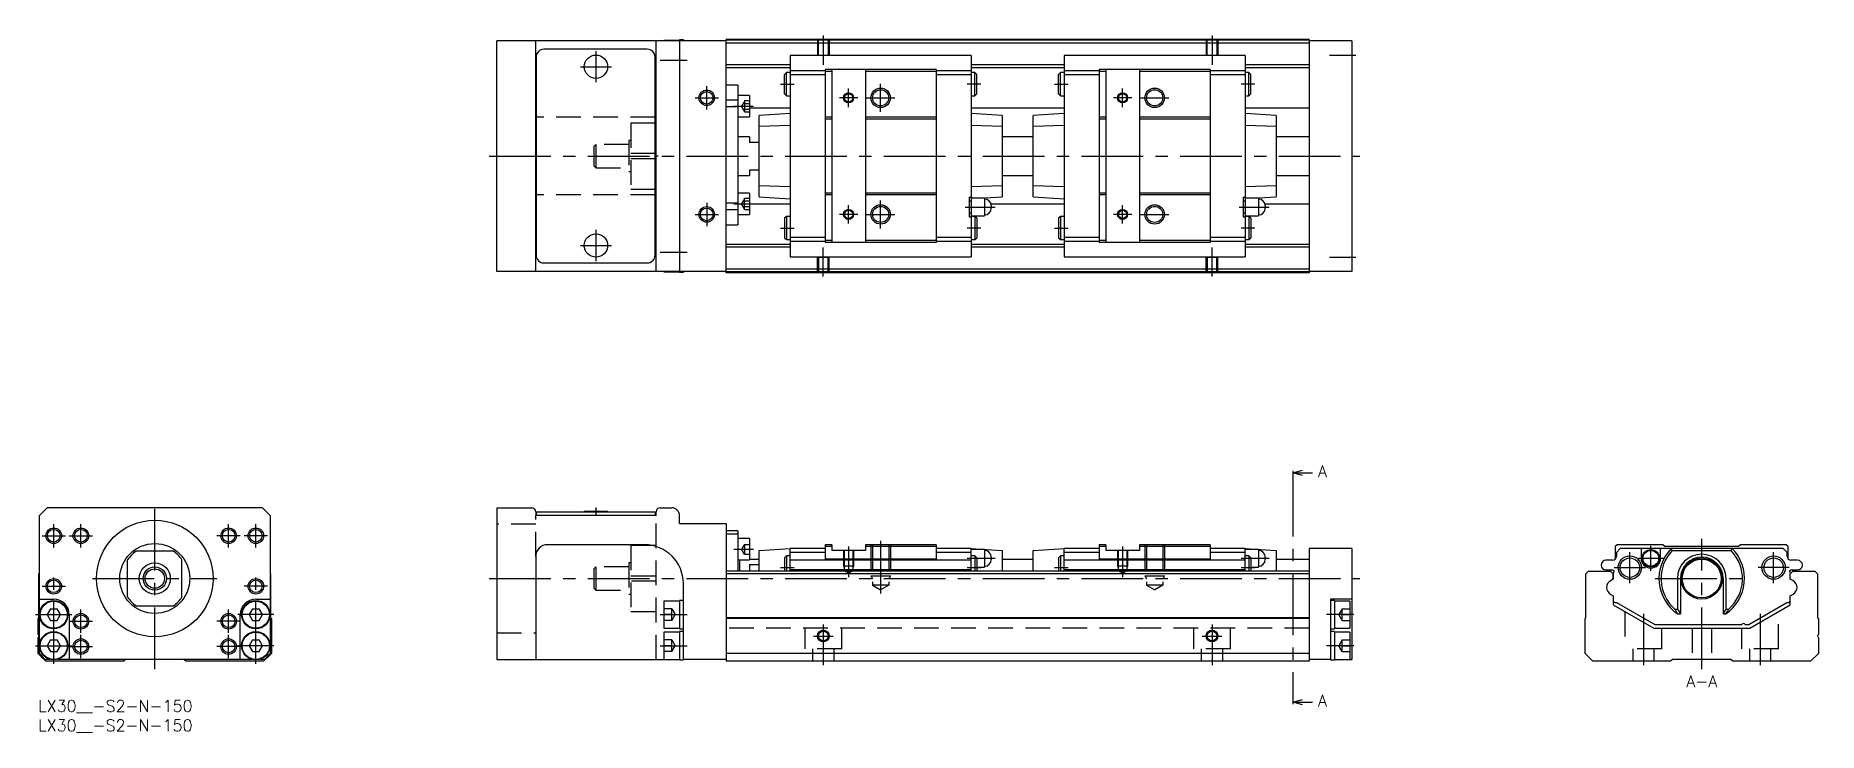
# Model space of a CAD drawing. Extents: x -1 to 458, y -8 to 171.
import ezdxf

# ---------------------------------------------------------------- set-up
doc = ezdxf.new("R2010")
doc.units = 0
doc.header["$LTSCALE"] = 0.5
doc.linetypes.add('CENTER', pattern=[50.8, 31.75, -6.35, 6.35, -6.35])
doc.linetypes.add('DASHED', pattern=[19.05, 12.7, -6.35])
for name, color, linetype in [('MSM_CENTER', 1, 'CENTER'), ('MSM_CONTINUOUS', 7, 'CONTINUOUS'), ('MSM_DASHED', 4, 'DASHED'), ('MSM_NARROW', 5, 'CONTINUOUS'), ('MSM_PART_NUMBER', 7, 'CONTINUOUS')]:
    doc.layers.add(name, color=color, linetype=linetype)
doc.styles.get("Standard").update_dxf_attribs({"font": 'txt.shx', "height": 3, "bigfont": 'bigfont.shx'})

msp = doc.modelspace()

# ---------------------------------------------------------------- linework, layer by layer
at = {"layer": 'MSM_CENTER'}
for p, q in [((202, 171), (202, 163.49)), ((302, 171), (302, 163.49)), ((143.5, 167), (143.5, 159)), ((332.25, 166), (339, 166)), ((139.5, 163), (147.5, 163)), ((160, 164.7), (167, 164.7)), ((172, 152), (172, 158)), ((191, 158.5), (194.5, 158.5)), ((208.5, 152.63), (208.5, 157.36)), ((216.75, 151.37), (216.75, 158.62)), ((242.5, 158.5), (239, 158.5)), ((261.5, 158.5), (265, 158.5)), ((279, 152.63), (279, 157.36)), ((313, 158.5), (309.5, 158.5)), ((169, 155), (175, 155)), ((179, 152.83), (184, 152.83)), ((210.86, 155), (206.14, 155)), ((213.12, 155), (220.38, 155)), ((281.36, 155), (276.64, 155)), ((283.62, 155), (290.88, 155)), ((116, 140), (340, 140)), ((216.75, 121.37), (216.75, 128.62)), ((169, 125), (175, 125)), ((172, 128), (172, 122)), ((179, 127.72), (184, 127.72)), ((210.86, 125), (206.14, 125)), ((208.5, 122.63), (208.5, 127.36)), ((213.12, 125), (220.38, 125)), ((238.5, 126.9), (246.2, 126.9)), ((281.36, 125), (276.64, 125)), ((279, 122.63), (279, 127.36)), ((283.62, 125), (290.88, 125)), ((309, 126.9), (316.7, 126.9)), ((143.5, 121), (143.5, 113)), ((191, 121.5), (194.5, 121.5)), ((242.5, 121.5), (239, 121.5)), ((261.5, 121.5), (265, 121.5)), ((313, 121.5), (309.5, 121.5)), ((139.5, 117), (147.5, 117)), ((160, 115.3), (167, 115.3)), ((202, 109), (202, 116.51)), ((302, 109), (302, 116.51)), ((332.25, 114), (339, 114)), ((322.82, 58), (322.82, 0)), ((30, 8), (30, 51.5)), ((143.5, 49.6), (143.5, 47.5)), ((1, 42.3), (7, 42.3)), ((4, 39.3), (4, 45.3)), ((8, 42.3), (14, 42.3)), ((11, 39.3), (11, 45.3)), ((52, 42.3), (46, 42.3)), ((49, 39.3), (49, 45.3)), ((59, 42.3), (53, 42.3)), ((56, 39.3), (56, 45.3)), ((428, 8), (428, 41.5)), ((179, 38.83), (184, 38.83)), ((208.5, 39.5), (208.5, 31.69)), ((216.75, 41), (216.75, 27.41)), ((279, 39.5), (279, 31.69)), ((409.5, 30.1), (409.5, 38.1)), ((414.9, 33.25), (414.9, 39.75)), ((446.5, 30.1), (446.5, 38.1)), ((4, 9.35), (4, 32.3)), ((56, 9.35), (56, 32.3)), ((191, 34.1), (194.5, 34.1)), ((239, 36.5), (246.2, 36.5)), ((239, 34.1), (242.5, 34.1)), ((261.5, 34.1), (265, 34.1)), ((309.5, 36.5), (316.7, 36.5)), ((309.5, 34.1), (313, 34.1)), ((405.5, 34.1), (413.5, 34.1)), ((411.65, 36.5), (418.15, 36.5)), ((450.5, 34.1), (442.5, 34.1)), ((1, 29.3), (7, 29.3)), ((14, 31.3), (46, 31.3)), ((59, 29.3), (53, 29.3)), ((116, 31.3), (340, 31.3)), ((416, 31.3), (440, 31.3)), ((11, 17.3), (11, 23.3)), ((49, 17.3), (49, 23.3)), ((-0.65, 22), (8.65, 22)), ((8, 20.3), (14, 20.3)), ((52, 20.3), (46, 20.3)), ((60.65, 22), (51.35, 22)), ((160, 22), (167, 22)), ((202, 19.5), (202, 9)), ((302, 19.5), (302, 9)), ((338.5, 22), (331.5, 22)), ((413, 22.18), (413, 9)), ((443, 22.18), (443, 9)), ((-0.65, 14), (8.65, 14)), ((8, 13.8), (14, 13.8)), ((11, 10.8), (11, 16.8)), ((52, 13.8), (46, 13.8)), ((49, 10.8), (49, 16.8)), ((60.65, 14), (51.35, 14)), ((160, 14), (167, 14)), ((199.5, 16.5), (204.5, 16.5)), ((299.5, 16.5), (304.5, 16.5)), ((338.5, 14), (331.5, 14))]:
    msp.add_line(p, q, dxfattribs=at)
at = {"layer": 'MSM_CONTINUOUS'}
for p, q in [((161, 169.75), (161, 169.7)), ((165, 169.75), (161, 169.75)), ((166, 169.9), (165, 169.9)), ((165, 169.9), (165, 110.1)), ((166, 169.9), (166, 169.7)), ((327, 170), (177, 170)), ((177, 110), (177, 170)), ((327, 169.8), (177, 169.8)), ((327, 170), (327, 110)), ((118, 110.3), (118, 169.7)), ((177, 169.7), (118, 169.7)), ((128, 110.3), (128, 169.7)), ((128.1, 165.5), (128.1, 114.5)), ((156.7, 167.5), (130.1, 167.5)), ((158.7, 114.5), (158.7, 165.5)), ((159, 110.3), (159, 169.7)), ((327, 169.1), (177, 169.1)), ((240, 165.9), (193.5, 165.9)), ((193.5, 165.9), (193.5, 114.1)), ((240, 165.9), (240, 114.1)), ((310.5, 165.9), (264, 165.9)), ((264, 165.9), (264, 114.1)), ((310.5, 165.9), (310.5, 114.1)), ((338, 169.7), (327, 169.7)), ((338, 169.7), (338, 110.3)), ((193.5, 163.45), (177, 163.45)), ((193.5, 162.75), (177, 162.75)), ((192.5, 161.5), (192, 161)), ((192, 156), (192, 161)), ((192.5, 155.5), (192.5, 161.5)), ((193.5, 161.5), (192.5, 161.5)), ((202.5, 161.95), (193.5, 161.95)), ((202.5, 160.95), (193.5, 160.95)), ((202.5, 162.25), (202.5, 117.75)), ((231, 162.25), (202.5, 162.25)), ((204.15, 161.75), (202.5, 161.75)), ((204.15, 162.25), (204.15, 117.75)), ((212.85, 162.25), (212.85, 117.75)), ((231, 161.75), (212.85, 161.75)), ((231, 162.25), (231, 117.75)), ((240, 161.95), (231, 161.95)), ((240, 160.95), (231, 160.95)), ((264, 163.45), (240, 163.45)), ((264, 162.75), (240, 162.75)), ((241, 161.5), (240, 161.5)), ((241.5, 161), (241, 161.5)), ((241, 155.5), (241, 161.5)), ((241.5, 156), (241.5, 161)), ((263, 161.5), (262.5, 161)), ((262.5, 156), (262.5, 161)), ((263, 155.5), (263, 161.5)), ((264, 161.5), (263, 161.5)), ((273, 161.95), (264, 161.95)), ((273, 160.95), (264, 160.95)), ((273, 162.25), (273, 117.75)), ((301.5, 162.25), (273, 162.25)), ((274.65, 161.75), (273, 161.75)), ((274.65, 162.25), (274.65, 117.75)), ((283.35, 162.25), (283.35, 117.75)), ((301.5, 161.75), (283.35, 161.75)), ((301.5, 162.25), (301.5, 117.75)), ((310.5, 161.95), (301.5, 161.95)), ((310.5, 160.95), (301.5, 160.95)), ((327, 163.45), (310.5, 163.45)), ((327, 162.75), (310.5, 162.75)), ((311.5, 161.5), (310.5, 161.5)), ((312, 161), (311.5, 161.5)), ((311.5, 155.5), (311.5, 161.5)), ((312, 156), (312, 161)), ((128, 158.2), (128.1, 158.2)), ((158.7, 158.2), (159, 158.2)), ((180, 158.28), (177, 158.28)), ((180, 158.28), (180, 122.28)), ((192, 156), (192.5, 155.5)), ((241, 155.5), (241.5, 156)), ((262.5, 156), (263, 155.5)), ((311.5, 155.5), (312, 156)), ((180, 154.41), (177, 154.41)), ((180, 152.66), (177, 152.66)), ((183, 155.58), (180, 155.58)), ((183, 155.58), (183, 150.08)), ((193.5, 152.36), (183, 152.36)), ((192.5, 155.5), (193.5, 155.5)), ((240, 155.5), (241, 155.5)), ((264, 152.36), (240, 152.36)), ((263, 155.5), (264, 155.5)), ((310.5, 155.5), (311.5, 155.5)), ((327, 152.36), (310.5, 152.36)), ((128.1, 150), (128, 150)), ((159, 150), (158.7, 150)), ((159, 148.5), (158.7, 148.5)), ((159, 148.47), (158.7, 148.47)), ((180, 150.08), (183, 150.08)), ((193.5, 151), (185.5, 150.47)), ((185.5, 129.53), (185.5, 150.47)), ((193.5, 147.86), (185.5, 147.6)), ((204.15, 150), (202.5, 150)), ((204.15, 149.5), (202.5, 149.5)), ((231, 150), (212.85, 150)), ((231, 149.5), (212.85, 149.5)), ((248, 150.47), (240, 151)), ((248, 147.6), (240, 147.86)), ((248, 150.47), (248, 129.53)), ((264, 151), (256, 150.47)), ((256, 129.53), (256, 150.47)), ((264, 147.86), (256, 147.6)), ((274.65, 150), (273, 150)), ((274.65, 149.5), (273, 149.5)), ((301.5, 150), (283.35, 150)), ((301.5, 149.5), (283.35, 149.5)), ((318.5, 150.47), (310.5, 151)), ((318.5, 147.6), (310.5, 147.86)), ((318.5, 150.47), (318.5, 129.53)), ((183, 145), (180, 145)), ((183, 145), (183, 143.5)), ((185.5, 143.5), (183, 143.5)), ((256, 145), (248, 145)), ((327, 145), (318.5, 145)), ((158.7, 140.72), (159, 140.72)), ((159, 139.28), (158.7, 139.28)), ((180, 135), (183, 135)), ((183, 136.5), (185.5, 136.5)), ((183, 136.5), (183, 135)), ((248, 135), (256, 135)), ((318.5, 135), (327, 135)), ((128.1, 130), (128, 130)), ((159, 131.53), (158.7, 131.53)), ((159, 131.5), (158.7, 131.5)), ((159, 130), (158.7, 130)), ((183, 130.47), (180, 130.47)), ((183, 130.47), (183, 124.97)), ((185.5, 132.4), (193.5, 132.14)), ((185.5, 129.53), (193.5, 129)), ((204.15, 130.5), (202.5, 130.5)), ((204.15, 130), (202.5, 130)), ((231, 130.5), (212.85, 130.5)), ((231, 130), (212.85, 130)), ((239.5, 129.4), (239.5, 124.4)), ((239.5, 129.4), (240, 129.4)), ((240, 132.14), (248, 132.4)), ((243.45, 129.15), (240, 129.15)), ((242.26, 129.15), (248, 129.53)), ((243.45, 129.15), (243.45, 124.65)), ((256, 132.4), (264, 132.14)), ((256, 129.53), (264, 129)), ((274.65, 130.5), (273, 130.5)), ((274.65, 130), (273, 130)), ((301.5, 130.5), (283.35, 130.5)), ((301.5, 130), (283.35, 130)), ((310, 129.4), (310, 124.4)), ((310, 129.4), (310.5, 129.4)), ((310.5, 132.14), (318.5, 132.4)), ((313.95, 129.15), (310.5, 129.15)), ((312.76, 129.15), (318.5, 129.53)), ((313.95, 129.15), (313.95, 124.65)), ((180, 127.9), (177, 127.9)), ((180, 126.15), (177, 126.15)), ((180, 124.97), (183, 124.97)), ((193.5, 127.64), (183, 127.64)), ((192.5, 124.5), (192, 124)), ((192, 124), (192, 119)), ((193.5, 124.5), (192.5, 124.5)), ((192.5, 124.5), (192.5, 118.5)), ((240, 128.4), (239.5, 128.4)), ((239.5, 125.4), (240, 125.4)), ((239.5, 124.4), (240, 124.4)), ((240, 124.65), (243.45, 124.65)), ((241, 124.5), (240, 124.5)), ((241, 124.5), (241, 118.5)), ((241.5, 124), (241, 124.5)), ((241.5, 124), (241.5, 119)), ((264, 127.64), (245.14, 127.64)), ((245.2, 127.2), (245.2, 126.6)), ((263, 124.5), (262.5, 124)), ((262.5, 124), (262.5, 119)), ((264, 124.5), (263, 124.5)), ((263, 124.5), (263, 118.5)), ((310.5, 128.4), (310, 128.4)), ((310, 125.4), (310.5, 125.4)), ((310, 124.4), (310.5, 124.4)), ((310.5, 124.65), (313.95, 124.65)), ((311.5, 124.5), (310.5, 124.5)), ((311.5, 124.5), (311.5, 118.5)), ((312, 124), (311.5, 124.5)), ((312, 124), (312, 119)), ((327, 127.64), (315.64, 127.64)), ((315.7, 127.2), (315.7, 126.6)), ((128.1, 121.8), (128, 121.8)), ((159, 121.8), (158.7, 121.8)), ((177, 122.28), (180, 122.28)), ((193.5, 117.25), (177, 117.25)), ((193.5, 116.55), (177, 116.55)), ((192, 119), (192.5, 118.5)), ((192.5, 118.5), (193.5, 118.5)), ((202.5, 119.05), (193.5, 119.05)), ((202.5, 118.05), (193.5, 118.05)), ((204.15, 118.25), (202.5, 118.25)), ((231, 117.75), (202.5, 117.75)), ((231, 118.25), (212.85, 118.25)), ((240, 119.05), (231, 119.05)), ((240, 118.05), (231, 118.05)), ((240, 118.5), (241, 118.5)), ((264, 117.25), (240, 117.25)), ((264, 116.55), (240, 116.55)), ((241, 118.5), (241.5, 119)), ((262.5, 119), (263, 118.5)), ((263, 118.5), (264, 118.5)), ((273, 119.05), (264, 119.05)), ((273, 118.05), (264, 118.05)), ((274.65, 118.25), (273, 118.25)), ((301.5, 117.75), (273, 117.75)), ((301.5, 118.25), (283.35, 118.25)), ((310.5, 119.05), (301.5, 119.05)), ((310.5, 118.05), (301.5, 118.05)), ((310.5, 118.5), (311.5, 118.5)), ((327, 117.25), (310.5, 117.25)), ((327, 116.55), (310.5, 116.55)), ((311.5, 118.5), (312, 119)), ((177, 110.3), (118, 110.3)), ((130.1, 112.5), (156.7, 112.5)), ((161, 110.3), (161, 110.25)), ((161, 110.25), (165, 110.25)), ((165, 110.1), (166, 110.1)), ((166, 110.3), (166, 110.1)), ((327, 110.9), (177, 110.9)), ((327, 110.2), (177, 110.2)), ((193.5, 114.1), (240, 114.1)), ((264, 114.1), (310.5, 114.1)), ((338, 110.3), (327, 110.3)), ((327, 110), (177, 110)), ((322.82, 58.5), (325.32, 59.17)), ((322.82, 59), (322.82, 58)), ((325.32, 57.83), (322.82, 58.5)), ((322.82, 58.5), (327.82, 58.5)), ((2.3, 49.5), (0.3, 47.5)), ((0.3, 12), (0.3, 47.5)), ((57.7, 49.5), (2.3, 49.5)), ((59.7, 47.5), (57.7, 49.5)), ((59.7, 47.5), (59.7, 12)), ((118, 49.5), (118, 10.5)), ((118, 49.5), (127, 49.5)), ((128, 48.5), (128, 47.5)), ((159, 47.5), (128, 47.5)), ((128.1, 48.5), (128.1, 47.5)), ((128.1, 48.5), (158.7, 48.5)), ((140.5, 48.6), (146.5, 48.6)), ((140.5, 48.6), (140.5, 48.5)), ((146.5, 48.5), (146.5, 48.6)), ((158.7, 48.5), (158.7, 47.5)), ((159, 47.5), (159, 48.5)), ((160, 49.5), (163, 49.5)), ((165, 45.5), (165, 47.5)), ((165, 45.5), (177, 45.5)), ((177, 45.5), (177, 10)), ((180, 43.58), (177, 43.58)), ((180, 42.73), (177, 42.73)), ((180, 43.58), (180, 33.2)), ((183, 41.58), (180, 41.58)), ((183, 41.58), (183, 36.08)), ((34.82, 38.3), (25.18, 38.3)), ((128, 37), (128, 10.5)), ((156, 40), (131, 40)), ((185.5, 38.5), (193.5, 39)), ((185.5, 33.2), (185.5, 38.5)), ((192.5, 37.1), (192, 36.6)), ((193.5, 37.1), (192.5, 37.1)), ((192.5, 37.1), (192.5, 33.2)), ((202.5, 39), (193.5, 39)), ((193.5, 33.2), (193.5, 39)), ((202.5, 38), (193.5, 38)), ((202.5, 40), (202.5, 36.29)), ((204.15, 40), (202.5, 40)), ((204.15, 39.5), (202.5, 39.5)), ((204.15, 40), (204.15, 38.5)), ((212.85, 38.5), (204.15, 38.5)), ((212.85, 40), (212.85, 38.5)), ((231, 40), (212.85, 40)), ((231, 39.5), (212.85, 39.5)), ((231, 40), (231, 36.29)), ((240, 39), (231, 39)), ((240, 38), (231, 38)), ((240, 39), (248, 38.5)), ((240, 33.2), (240, 39)), ((243.45, 38.75), (240, 38.75)), ((241, 37.1), (240, 37.1)), ((241.5, 36.6), (241, 37.1)), ((241, 37.1), (241, 33.2)), ((243.45, 38.75), (243.45, 34.25)), ((245.2, 36.8), (245.2, 36.2)), ((248, 38.5), (248, 33.2)), ((256, 38.5), (264, 39)), ((256, 33.2), (256, 38.5)), ((263, 37.1), (262.5, 36.6)), ((264, 37.1), (263, 37.1)), ((263, 37.1), (263, 33.2)), ((273, 39), (264, 39)), ((264, 33.2), (264, 39)), ((273, 38), (264, 38)), ((273, 40), (273, 36.29)), ((274.65, 40), (273, 40)), ((274.65, 39.5), (273, 39.5)), ((274.65, 40), (274.65, 38.5)), ((283.35, 38.5), (274.65, 38.5)), ((283.35, 40), (283.35, 38.5)), ((301.5, 40), (283.35, 40)), ((301.5, 39.5), (283.35, 39.5)), ((301.5, 40), (301.5, 36.29)), ((310.5, 39), (301.5, 39)), ((310.5, 38), (301.5, 38)), ((310.5, 39), (318.5, 38.5)), ((310.5, 33.2), (310.5, 39)), ((313.95, 38.75), (310.5, 38.75)), ((311.5, 37.1), (310.5, 37.1)), ((312, 36.6), (311.5, 37.1)), ((311.5, 37.1), (311.5, 33.2)), ((313.95, 38.75), (313.95, 34.25)), ((315.7, 36.8), (315.7, 36.2)), ((318.5, 38.5), (318.5, 33.2)), ((327, 39), (327, 10)), ((338, 39), (327, 39)), ((338, 39), (338, 10.5)), ((406.25, 40), (405.75, 39.5)), ((405.75, 39.5), (405.75, 36.29)), ((407.05, 39), (406.05, 38)), ((406.05, 38), (406.05, 37)), ((418, 40), (406.25, 40)), ((448.95, 39), (407.05, 39)), ((412.4, 39), (412.4, 36.5)), ((417.4, 36.5), (417.4, 39)), ((418.5, 39.5), (418, 40)), ((437.5, 39.5), (418.5, 39.5)), ((420.14, 39), (420.4, 38.5)), ((420.4, 38.5), (435.6, 38.5)), ((435.6, 38.5), (435.86, 39)), ((438, 40), (437.5, 39.5)), ((449.75, 40), (438, 40)), ((449.95, 38), (448.95, 39)), ((450.25, 39.5), (449.75, 40)), ((449.95, 37), (449.95, 38)), ((450.25, 36.29), (450.25, 39.5)), ((0.2, 32.5), (0.3, 32.6)), ((0.2, 21.2), (0.2, 32.5)), ((23, 26.48), (23, 36.12)), ((37, 26.48), (37, 36.12)), ((59.7, 32.6), (59.8, 32.5)), ((59.8, 32.5), (59.8, 21.2)), ((327, 33.2), (177, 33.2)), ((327, 32.5), (177, 32.5)), ((180, 36.08), (183, 36.08)), ((180.5, 33.2), (180.5, 36.08)), ((183, 36.3), (185.5, 36.3)), ((183, 34.87), (185.5, 34.87)), ((183, 34.87), (183, 33.2)), ((192, 36.6), (192, 33.2)), ((240, 36), (193.5, 36)), ((240, 33.5), (193.5, 33.5)), ((231, 36.29), (202.5, 36.29)), ((241.5, 36.6), (241.5, 33.2)), ((241.5, 34.25), (243.45, 34.25)), ((248, 36.3), (256, 36.3)), ((262.5, 36.6), (262.5, 33.2)), ((310.5, 36), (264, 36)), ((310.5, 33.5), (264, 33.5)), ((301.5, 36.29), (273, 36.29)), ((312, 36.6), (312, 33.2)), ((312, 34.25), (313.95, 34.25)), ((318.5, 36.3), (327, 36.3)), ((398.2, 32.5), (398.9, 33.2)), ((398.2, 21.2), (398.2, 32.5)), ((398.9, 33.2), (404.55, 33.2)), ((405.05, 36), (403.35, 36)), ((403.35, 33.5), (404.75, 33.5)), ((404.55, 33.2), (405.25, 32.5)), ((405.2, 32.55), (405.2, 32.7)), ((405.2, 32.7), (405.2, 32.55)), ((405.25, 32.5), (405.2, 32.55)), ((405.25, 31.15), (405.25, 32.5)), ((405.25, 32.5), (405.25, 31.15)), ((450.75, 32.5), (451.45, 33.2)), ((450.75, 32.5), (450.8, 32.55)), ((450.75, 31.15), (450.75, 32.5)), ((450.75, 31.15), (450.75, 32.5)), ((450.8, 32.7), (450.8, 32.55)), ((450.8, 32.55), (450.8, 32.7)), ((452.65, 36), (450.95, 36)), ((451.25, 33.5), (452.65, 33.5)), ((451.45, 33.2), (457.1, 33.2)), ((457.1, 33.2), (457.8, 32.5)), ((457.8, 32.5), (457.8, 21.2)), ((166, 10.35), (166, 30)), ((405.25, 31.15), (404.5, 30.72)), ((421.74, 31.3), (421.74, 23.45)), ((422.5, 31.3), (422.5, 22.2)), ((433.5, 31.3), (433.5, 22.2)), ((434.26, 23.45), (434.26, 31.3)), ((451.4, 30.78), (450.75, 31.15)), ((451.4, 30.78), (450.75, 31.15)), ((0.3, 26), (4, 26)), ((3.13, 23.5), (2.27, 22)), ((3.13, 23.5), (4.87, 23.5)), ((5.73, 22), (4.87, 23.5)), ((25.18, 24.3), (34.82, 24.3)), ((55.13, 23.5), (54.27, 22)), ((55.13, 23.5), (56.87, 23.5)), ((56, 26), (59.7, 26)), ((57.73, 22), (56.87, 23.5)), ((165, 25.5), (161, 25.5)), ((161, 25.5), (161, 18.5)), ((166, 25.65), (165, 25.65)), ((165, 25.65), (165, 18.35)), ((338, 26), (332.5, 26)), ((332.5, 26), (332.5, 10.35)), ((333.5, 25.65), (332.5, 25.65)), ((333.5, 25.65), (333.5, 18.35)), ((337.5, 25.5), (333.5, 25.5)), ((337.5, 25.5), (337.5, 18.5)), ((404.6, 27.22), (405.25, 26.85)), ((405.25, 26.85), (405.25, 24.5)), ((405.25, 24.5), (415.64, 18.5)), ((405.7, 25.16), (406.1, 25.16)), ((406.1, 25.16), (415.91, 19.5)), ((421.07, 23.45), (421.74, 23.45)), ((421.74, 23.45), (422.5, 22.2)), ((433.5, 22.2), (434.26, 23.45)), ((434.26, 23.45), (434.93, 23.45)), ((440.09, 19.5), (449.9, 25.16)), ((440.36, 18.5), (450.75, 24.5)), ((449.9, 25.16), (450.3, 25.16)), ((450.75, 26.85), (451.5, 27.28)), ((450.75, 26.85), (451.5, 27.28)), ((450.75, 25.45), (450.75, 26.85)), ((450.75, 24.5), (450.75, 26.85)), ((0, 21), (0.2, 21.2)), ((0, 16.9), (0, 21)), ((2.27, 22), (3.13, 20.5)), ((3.13, 20.5), (4.87, 20.5)), ((4.87, 20.5), (5.73, 22)), ((8, 22), (8, 10.5)), ((52, 10.5), (52, 22)), ((54.27, 22), (55.13, 20.5)), ((55.13, 20.5), (56.87, 20.5)), ((56.87, 20.5), (57.73, 22)), ((59.8, 21.2), (60, 21)), ((60, 21), (60, 12)), ((161, 18.5), (165, 18.5)), ((165, 18.35), (166, 18.35)), ((327, 21.2), (177, 21.2)), ((327, 21), (177, 21)), ((332.5, 18.35), (333.5, 18.35)), ((333.5, 18.5), (337.5, 18.5)), ((398, 21), (398.2, 21.2)), ((398, 12), (398, 21)), ((415.64, 18.5), (440.36, 18.5)), ((415.91, 19.5), (438.35, 19.5)), ((421.82, 22.2), (422.5, 22.2)), ((433.5, 22.2), (434.18, 22.2)), ((439.15, 19.5), (440.09, 19.5)), ((457.8, 21.2), (458, 21)), ((458, 21), (458, 16.9)), ((0, 12), (0, 16.1)), ((3.13, 15.5), (2.27, 14)), ((2.27, 14), (3.13, 12.5)), ((3.13, 15.5), (4.87, 15.5)), ((5.73, 14), (4.87, 15.5)), ((4.87, 12.5), (5.73, 14)), ((55.13, 15.5), (54.27, 14)), ((54.27, 14), (55.13, 12.5)), ((55.13, 15.5), (56.87, 15.5)), ((57.73, 14), (56.87, 15.5)), ((56.87, 12.5), (57.73, 14)), ((165, 17.5), (161, 17.5)), ((161, 17.5), (161, 10.5)), ((166, 17.65), (165, 17.65)), ((165, 17.65), (165, 10.35)), ((333.5, 17.65), (332.5, 17.65)), ((333.5, 17.65), (333.5, 10.35)), ((337.5, 17.5), (333.5, 17.5)), ((337.5, 17.5), (337.5, 10.5)), ((458, 16.1), (458, 12)), ((2, 10), (0, 12)), ((1.8, 10.5), (0.3, 12)), ((2.96, 10.5), (1.8, 10.5)), ((22, 10), (2, 10)), ((3.13, 12.5), (4.87, 12.5)), ((54.96, 10.5), (5.04, 10.5)), ((22.5, 10.5), (22, 10)), ((38, 10), (37.5, 10.5)), ((58, 10), (38, 10)), ((55.13, 12.5), (56.87, 12.5)), ((58.2, 10.5), (57.04, 10.5)), ((60, 12), (58, 10)), ((59.7, 12), (58.2, 10.5)), ((118, 10.5), (165, 10.5)), ((165, 10.35), (166, 10.35)), ((177, 10.5), (166, 10.5)), ((327, 12), (177, 12)), ((327, 10), (177, 10)), ((332.5, 10.5), (327, 10.5)), ((332.5, 10.35), (333.5, 10.35)), ((333.5, 10.5), (338, 10.5)), ((400, 10), (398, 12)), ((420, 10), (400, 10)), ((420.5, 10.5), (420, 10)), ((435.5, 10.5), (420.5, 10.5)), ((436, 10), (435.5, 10.5)), ((456, 10), (436, 10)), ((458, 12), (456, 10)), ((322.82, -0.5), (325.32, 0.17)), ((322.82, 0), (322.82, -1)), ((325.32, -1.17), (322.82, -0.5)), ((322.82, -0.5), (327.82, -0.5))]:
    msp.add_line(p, q, dxfattribs=at)
for centre, radius in [((143.5, 163), 3), ((172, 155), 1.62), ((208.5, 155), 1.06), ((208.5, 155), 1.06), ((216.75, 155), 2.07), ((216.75, 155), 2.07), ((279, 155), 1.06), ((279, 155), 1.06), ((287.25, 155), 2.07), ((287.25, 155), 2.07), ((172, 125), 1.62), ((208.5, 125), 1.06), ((208.5, 125), 1.06), ((216.75, 125), 2.07), ((216.75, 125), 2.07), ((279, 125), 1.06), ((279, 125), 1.06), ((287.25, 125), 2.07), ((287.25, 125), 2.07), ((143.5, 117), 3), ((30, 31.3), 15), ((4, 42.3), 1.62), ((11, 42.3), 1.62), ((49, 42.3), 1.62), ((56, 42.3), 1.62), ((30, 31.3), 9), ((409.5, 34.1), 3), ((414.9, 36.5), 2.25), ((414.9, 36.5), 2.05), ((446.5, 34.1), 3), ((30, 31.3), 4), ((30, 31.3), 3), ((30, 31.3), 2.5), ((409.5, 34.1), 2.5), ((428, 31.3), 5.3), ((428, 31.3), 5), ((446.5, 34.1), 2.5), ((4, 29.3), 1.62), ((56, 29.3), 1.62), ((4, 22), 3.65), ((4, 22), 3.5), ((56, 22), 3.65), ((56, 22), 3.5), ((11, 20.3), 1.62), ((49, 20.3), 1.62), ((4, 14), 3.65), ((4, 14), 3.5), ((11, 13.8), 1.62), ((49, 13.8), 1.62), ((56, 14), 3.65), ((56, 14), 3.5), ((202, 16.5), 1.23), ((302, 16.5), 1.23)]:
    msp.add_circle(centre, radius, dxfattribs=at)
for centre, radius, start, end in [((130.1, 165.5), 2, 90, 180), ((156.7, 165.5), 2, 0, 90), ((243.45, 127.2), 1.75, 0, 90), ((313.95, 127.2), 1.75, 0, 90), ((243.45, 126.6), 1.75, 270, 0), ((313.95, 126.6), 1.75, 270, 0), ((130.1, 114.5), 2, 180, 270), ((156.7, 114.5), 2, 270, 0), ((127, 48.5), 1, 0, 90), ((160, 48.5), 1, 90, 180), ((163, 47.5), 2, 0, 90), ((30, 31.3), 8.5, 124.5603, 145.4397), ((30, 31.3), 8.5, 34.5603, 55.4397), ((131, 37), 3, 90, 180), ((156, 30), 10, 0, 90), ((243.45, 36.8), 1.75, 0, 90), ((313.95, 36.8), 1.75, 0, 90), ((405.05, 37), 1, 270, 0), ((428, 31.3), 11, 135.573, 235.8196), ((428, 31.3), 10.47, 136.5713, 228.5552), ((428, 31.3), 6.26, 0, 180), ((428, 31.3), 5.5, 0, 180), ((428, 31.3), 11, 304.1804, 44.427), ((428, 31.3), 10.47, 311.4448, 43.4287), ((450.95, 37), 1, 180, 270), ((243.45, 36.2), 1.75, 270, 0), ((313.95, 36.2), 1.75, 270, 0), ((403.35, 34.75), 1.25, 90, 270), ((404.75, 32.5), 1, 41.234, 90), ((405.7, 32.7), 0.5, 113.3254, 180), ((414.9, 36.5), 2.5, 180, 0), ((451.25, 32.5), 1, 90, 138.766), ((450.3, 32.7), 0.5, 0, 66.6746), ((452.65, 34.75), 1.25, 270, 90), ((405.65, 28.85), 2.2, 121.4553, 176.019), ((405.65, 29.15), 2.2, 183.981, 241.4552), ((450.35, 28.85), 2.2, 3.981, 61.4552), ((450.35, 29.15), 2.2, 301.4553, 356.019), ((450.35, 29.15), 2.2, 301.4553, 356.019), ((4, 22), 4, 0, 90), ((30, 31.3), 8.5, 214.5603, 235.4397), ((30, 31.3), 8.5, 304.5603, 325.4397), ((56, 22), 4, 90, 180), ((405.7, 25.66), 0.5, 205.8419, 270), ((429, 27.35), 8.83, 206.1475, 215.6253), ((427, 27.35), 8.84, 324.3755, 333.8517), ((450.3, 25.66), 0.5, 270, 334.1581), ((438.75, 19.2), 0.5, 36.8699, 143.1301), ((-0.3, 16.5), 0.5, 306.8699, 53.1301), ((458.3, 16.5), 0.5, 126.8699, 233.1301), ((2.3, 12.5), 2, 216.8699, 233.1301), ((57.7, 12.5), 2, 306.8699, 323.1301)]:
    msp.add_arc(centre, radius, start, end, dxfattribs=at)
at = {"layer": 'MSM_DASHED'}
for p, q in [((200.5, 170), (200.5, 166)), ((200.77, 165.9), (200.77, 170)), ((203.23, 170), (203.23, 165.9)), ((203.5, 170), (203.5, 166)), ((300.5, 170), (300.5, 166)), ((300.77, 165.9), (300.77, 170)), ((303.23, 170), (303.23, 165.9)), ((303.5, 170), (303.5, 166)), ((200.56, 165.9), (200.5, 166)), ((200.5, 166), (203.5, 166)), ((203.44, 165.9), (203.5, 166)), ((300.56, 165.9), (300.5, 166)), ((300.5, 166), (303.5, 166)), ((303.44, 165.9), (303.5, 166)), ((181.7, 154.08), (180.98, 152.83)), ((181.7, 151.58), (180.98, 152.83)), ((181.7, 154.28), (183, 154.28)), ((181.7, 154.28), (181.7, 151.39)), ((181.7, 153.56), (183, 153.56)), ((181.7, 152.11), (183, 152.11)), ((181.7, 151.39), (183, 151.39)), ((158.7, 150), (128.1, 150)), ((152.5, 148.5), (152.5, 131.5)), ((158.7, 148.5), (152.5, 148.5)), ((158.7, 148.47), (152.5, 148.47)), ((143.5, 143), (143, 142.5)), ((143, 142.5), (143, 137.5)), ((143.5, 143), (143.5, 137)), ((152, 143), (143.5, 143)), ((152, 144), (152, 136)), ((152.5, 144), (152, 144)), ((152.5, 140.72), (158.7, 140.72)), ((158.7, 139.28), (152.5, 139.28)), ((159.5, 140), (159, 140)), ((143, 137.5), (143.5, 137)), ((143.5, 137), (152, 137)), ((152, 136), (152.5, 136)), ((158.7, 130), (128.1, 130)), ((152.5, 131.53), (158.7, 131.53)), ((152.5, 131.5), (158.7, 131.5)), ((181.7, 128.97), (180.98, 127.72)), ((181.7, 129.17), (183, 129.17)), ((181.7, 126.28), (181.7, 129.17)), ((181.7, 128.45), (183, 128.45)), ((181.7, 126.47), (180.98, 127.72)), ((181.7, 127), (183, 127)), ((181.7, 126.28), (183, 126.28)), ((200.56, 114.1), (200.5, 114)), ((200.5, 110), (200.5, 114)), ((200.5, 114), (203.5, 114)), ((200.77, 114.1), (200.77, 110)), ((203.23, 110), (203.23, 114.1)), ((203.44, 114.1), (203.5, 114)), ((203.5, 110), (203.5, 114)), ((300.56, 114.1), (300.5, 114)), ((300.5, 110), (300.5, 114)), ((300.5, 114), (303.5, 114)), ((300.77, 114.1), (300.77, 110)), ((303.23, 110), (303.23, 114.1)), ((303.44, 114.1), (303.5, 114)), ((303.5, 110), (303.5, 114)), ((128, 37), (128, 47.5)), ((159, 10.5), (159, 47.5)), ((128, 45.3), (118, 45.3)), ((152.5, 39.8), (152.5, 22.8)), ((159, 39.8), (152.5, 39.8)), ((159, 39.77), (152.5, 39.77)), ((181.7, 40.08), (180.98, 38.83)), ((181.7, 37.58), (180.98, 38.83)), ((181.7, 40.08), (183, 40.08)), ((181.7, 40.08), (181.7, 37.58)), ((181.7, 38.83), (183, 38.83)), ((181.7, 37.58), (183, 37.58)), ((207.2, 38.5), (207.2, 34.5)), ((207.44, 33.3), (207.44, 38.5)), ((209.56, 38.5), (209.56, 33.3)), ((209.8, 38.5), (209.8, 34.5)), ((214.25, 40), (214.25, 32)), ((214.68, 40), (214.68, 29.6)), ((218.82, 40), (218.82, 29.6)), ((219.25, 40), (219.25, 32)), ((277.7, 38.5), (277.7, 34.5)), ((277.94, 33.3), (277.94, 38.5)), ((280.06, 38.5), (280.06, 33.3)), ((280.3, 38.5), (280.3, 34.5)), ((284.75, 40), (284.75, 32)), ((285.18, 40), (285.18, 29.6)), ((289.32, 40), (289.32, 29.6)), ((289.75, 40), (289.75, 32)), ((143.5, 34.3), (143, 33.8)), ((143, 33.8), (143, 28.8)), ((143.5, 34.3), (143.5, 28.3)), ((152, 34.3), (143.5, 34.3)), ((152, 35.3), (152, 27.3)), ((152.5, 35.3), (152, 35.3)), ((209.8, 34.5), (207.2, 34.5)), ((207.2, 34.5), (207.44, 34.08)), ((208.5, 32.69), (207.44, 33.3)), ((207.44, 33.3), (209.56, 33.3)), ((209.56, 33.3), (208.5, 32.69)), ((209.8, 34.5), (209.56, 34.08)), ((280.3, 34.5), (277.7, 34.5)), ((277.7, 34.5), (277.94, 34.08)), ((279, 32.69), (277.94, 33.3)), ((277.94, 33.3), (280.06, 33.3)), ((280.06, 33.3), (279, 32.69)), ((280.3, 34.5), (280.06, 34.08)), ((143, 28.8), (143.5, 28.3)), ((143.5, 28.3), (152, 28.3)), ((152.5, 32.02), (159, 32.02)), ((159, 30.58), (152.5, 30.58)), ((214.25, 32), (219.25, 32)), ((214.25, 32), (214.68, 31.25)), ((218.82, 29.6), (214.68, 29.6)), ((214.68, 29.6), (216.75, 28.41)), ((218.82, 29.6), (216.75, 28.41)), ((219.25, 32), (218.82, 31.25)), ((284.75, 32), (289.75, 32)), ((284.75, 32), (285.18, 31.25)), ((289.32, 29.6), (285.18, 29.6)), ((285.18, 29.6), (287.25, 28.41)), ((289.32, 29.6), (287.25, 28.41)), ((289.75, 32), (289.32, 31.25)), ((152, 27.3), (152.5, 27.3)), ((163, 23.5), (161, 23.5)), ((163, 20.5), (163, 23.5)), ((163, 23.5), (163.87, 22)), ((335.5, 23.5), (334.63, 22)), ((335.5, 20.5), (335.5, 23.5)), ((335.5, 23.5), (337.5, 23.5)), ((152.5, 22.83), (159, 22.83)), ((152.5, 22.8), (159, 22.8)), ((163, 22), (161, 22)), ((163, 20.5), (161, 20.5)), ((163, 20.5), (163.87, 22)), ((327, 18.5), (177, 18.5)), ((197.25, 18.5), (197.25, 13.2)), ((206.75, 13.2), (206.75, 18.5)), ((297.25, 18.5), (297.25, 13.2)), ((306.75, 13.2), (306.75, 18.5)), ((335.5, 20.5), (334.63, 22)), ((335.5, 22), (337.5, 22)), ((335.5, 20.5), (337.5, 20.5)), ((408.25, 22.77), (408.25, 13.2)), ((417.75, 13.2), (417.75, 18.5)), ((425.5, 18.5), (425.5, 10.5)), ((430.5, 18.5), (430.5, 10.5)), ((438.25, 18.5), (438.25, 13.2)), ((447.75, 13.2), (447.75, 22.77)), ((118, 17.3), (128, 17.3)), ((163, 15.5), (161, 15.5)), ((163, 14), (161, 14)), ((163, 12.5), (163, 15.5)), ((163, 15.5), (163.87, 14)), ((163, 12.5), (163.87, 14)), ((335.5, 15.5), (334.63, 14)), ((335.5, 12.5), (334.63, 14)), ((335.5, 12.5), (335.5, 15.5)), ((335.5, 15.5), (337.5, 15.5)), ((335.5, 14), (337.5, 14)), ((163, 12.5), (161, 12.5)), ((206.75, 13.2), (197.25, 13.2)), ((199.25, 13.2), (199.25, 10)), ((204.75, 10), (204.75, 13.2)), ((306.75, 13.2), (297.25, 13.2)), ((299.25, 13.2), (299.25, 10)), ((304.75, 10), (304.75, 13.2)), ((335.5, 12.5), (337.5, 12.5)), ((417.75, 13.2), (408.25, 13.2)), ((410.25, 13.2), (410.25, 10)), ((415.75, 10), (415.75, 13.2)), ((447.75, 13.2), (438.25, 13.2)), ((440.25, 13.2), (440.25, 10)), ((445.75, 10), (445.75, 13.2))]:
    msp.add_line(p, q, dxfattribs=at)
at = {"layer": 'MSM_NARROW'}
for centre, radius in [((172, 155), 2), ((208.5, 155), 1.3), ((216.75, 155), 2.5), ((279, 155), 1.3), ((287.25, 155), 2.5), ((172, 125), 2), ((208.5, 125), 1.3), ((216.75, 125), 2.5), ((279, 125), 1.3), ((287.25, 125), 2.5), ((4, 42.3), 2), ((11, 42.3), 2), ((49, 42.3), 2), ((56, 42.3), 2), ((4, 29.3), 2), ((56, 29.3), 2), ((11, 20.3), 2), ((49, 20.3), 2), ((11, 13.8), 2), ((49, 13.8), 2), ((202, 16.5), 1.5), ((302, 16.5), 1.5)]:
    msp.add_circle(centre, radius, dxfattribs=at)

# ---------------------------------------------------------------- texts
at = {"layer": 'MSM_PART_NUMBER'}
for s, p in [('A', (329.24, 57.37)), ('A-A', (424.01, 3.36)), ('LX30__-S2-N-150', (0, -3)), ('A', (329.24, -1.63)), ('LX30__-S2-N-150', (0, -8))]:
    msp.add_text(s, height=3, dxfattribs=at).set_placement(p)

doc.saveas('drawing.dxf')
